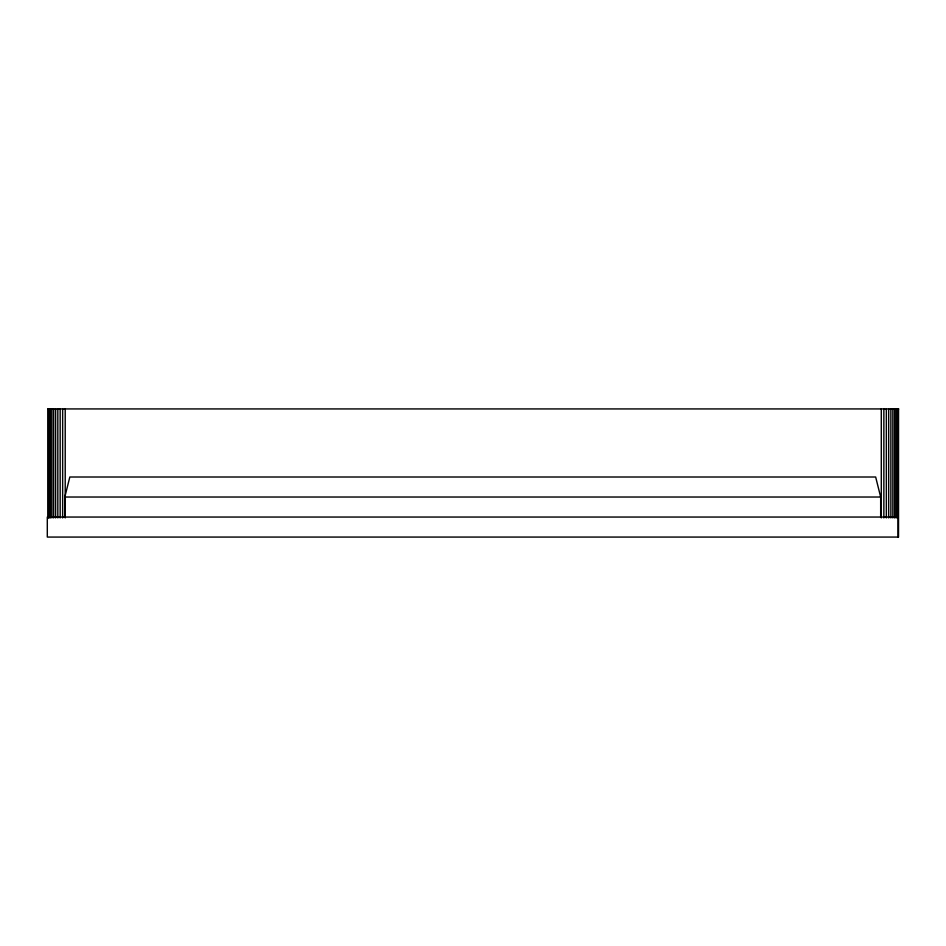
<?xml version="1.0" encoding="UTF-8"?>
<svg xmlns="http://www.w3.org/2000/svg" width="946" height="946" viewBox="0 0 946 946"><rect width="100%" height="100%" fill="white"/><g stroke="black" fill="none" stroke-linecap="round" stroke-linejoin="round"><path stroke-width="1.42" d="M64.813 517.048L64.813 497.028L69.827 477.009L875.665 477.009L880.667 497.028L880.667 517.048M47.808 408.932L898.7 408.932M64.813 497.028L880.667 497.028M898.192 517.048L47.3 517.048L47.3 537.068L898.534 537.068L898.534 408.932M898.014 408.932L898.014 537.068M897.175 408.932L897.175 517.923M896.016 408.932L896.016 517.923M894.561 408.932L894.561 517.923M892.835 408.932L892.835 517.923M890.872 408.932L890.872 517.923M888.684 408.932L888.684 517.923M886.343 408.932L886.343 517.923M883.86 408.932L883.86 517.923M881.294 408.932L881.294 517.923M65.215 408.932L65.215 517.923M62.649 408.932L62.649 517.923M60.166 408.932L60.166 517.923M57.824 408.932L57.824 517.923M55.637 408.932L55.637 517.923M53.674 408.932L53.674 517.923M51.947 408.932L51.947 517.923M50.493 408.932L50.493 517.923M49.334 408.932L49.334 517.923M48.494 408.932L48.494 517.923M47.986 408.932L47.986 517.923"/></g></svg>
